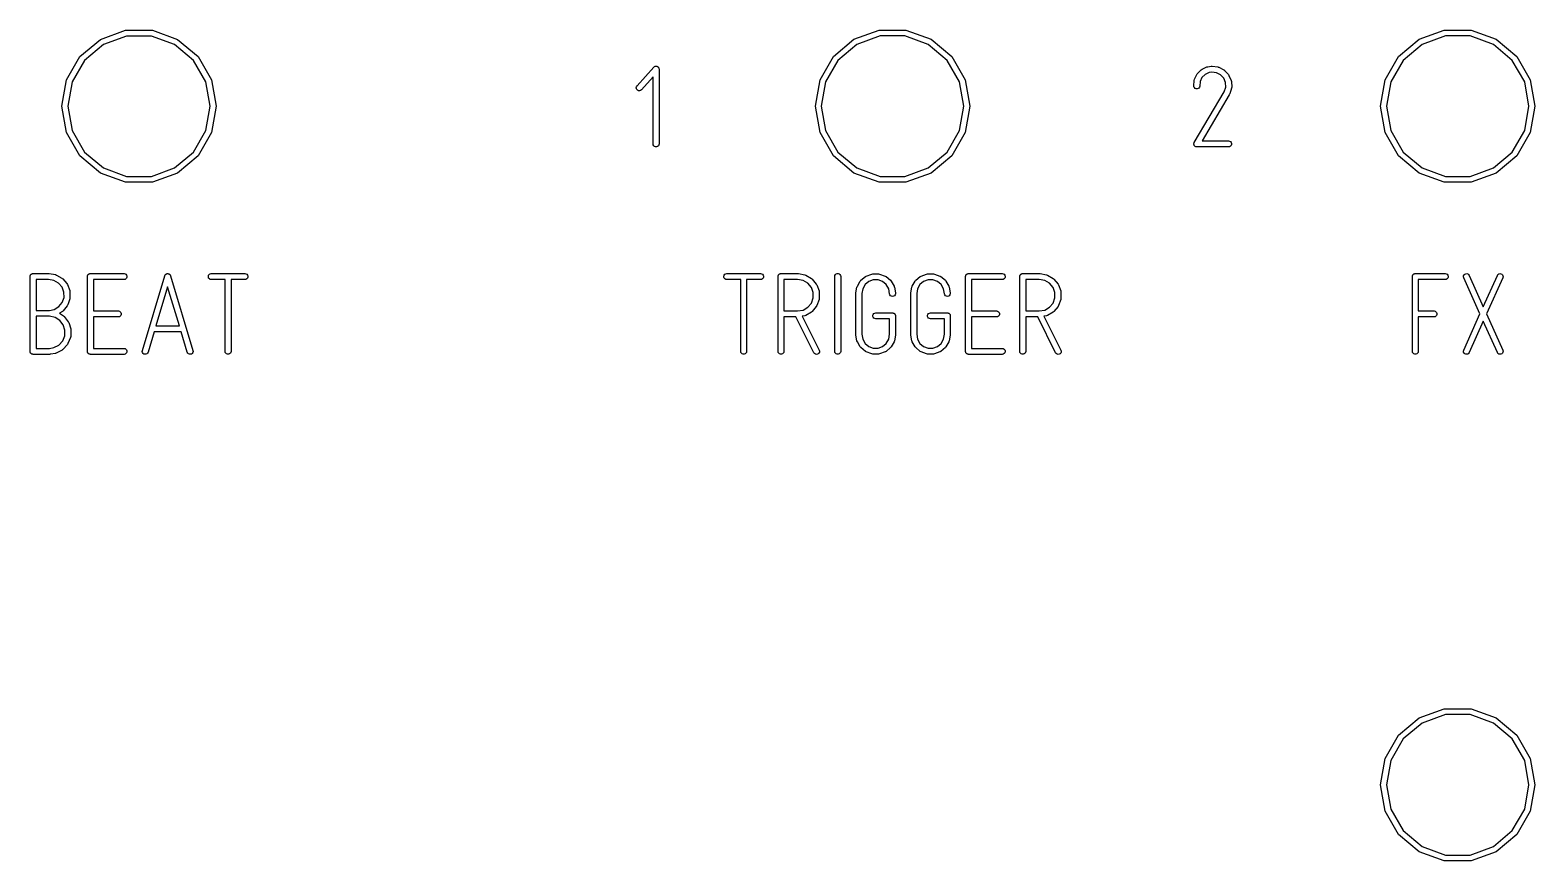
# Model space of a CAD drawing. Extents: x 10 to 493, y -203 to -71.
# Drawn here: x 273.2 to 323.9, y -166.4 to -138.4 of the extents above; entities that cross this region are included whole.
import ezdxf

# ---------------------------------------------------------------- set-up
doc = ezdxf.new("R2010")
doc.units = 0
doc.header["$MEASUREMENT"] = 0
doc.layers.add('BLACK', color=7, linetype='CONTINUOUS')

msp = doc.modelspace()

# ---------------------------------------------------------------- linework, layer by layer
at = {"layer": 'Black'}
for p, q in [((275.56, -138.718), (276.409, -138.409)), ((276.409, -138.409), (277.311, -138.409)), ((277.311, -138.409), (278.16, -138.718)), ((300.959, -138.716), (301.808, -138.407)), ((301.808, -138.407), (302.712, -138.407)), ((302.712, -138.407), (303.561, -138.716)), ((320.009, -138.716), (320.858, -138.407)), ((320.858, -138.407), (321.762, -138.407)), ((321.762, -138.407), (322.611, -138.716)), ((274.868, -139.299), (275.56, -138.718)), ((275.66, -138.892), (275.021, -139.427)), ((276.443, -138.606), (275.66, -138.892)), ((277.277, -138.606), (276.443, -138.606)), ((278.06, -138.892), (277.277, -138.606)), ((278.699, -139.427), (278.06, -138.892)), ((278.16, -138.718), (278.852, -139.299)), ((300.266, -139.297), (300.959, -138.716)), ((301.059, -138.889), (300.42, -139.426)), ((301.843, -138.604), (301.059, -138.889)), ((302.677, -138.604), (301.843, -138.604)), ((303.461, -138.889), (302.677, -138.604)), ((304.1, -139.426), (303.461, -138.889)), ((303.561, -138.716), (304.254, -139.297)), ((319.316, -139.297), (320.009, -138.716)), ((320.109, -138.889), (319.47, -139.426)), ((320.893, -138.604), (320.109, -138.889)), ((321.727, -138.604), (320.893, -138.604)), ((322.511, -138.889), (321.727, -138.604)), ((323.15, -139.426), (322.511, -138.889)), ((322.611, -138.716), (323.304, -139.297)), ((274.417, -140.081), (274.868, -139.299)), ((275.021, -139.427), (274.605, -140.149)), ((279.115, -140.149), (278.699, -139.427)), ((278.852, -139.299), (279.303, -140.081)), ((299.815, -140.08), (300.266, -139.297)), ((300.42, -139.426), (300.002, -140.148)), ((304.518, -140.148), (304.1, -139.426)), ((304.254, -139.297), (304.705, -140.08)), ((318.865, -140.08), (319.316, -139.297)), ((319.47, -139.426), (319.052, -140.148)), ((323.568, -140.148), (323.15, -139.426)), ((323.304, -139.297), (323.755, -140.08)), ((293.648, -140.283), (294.215, -139.653)), ((294.189, -139.981), (293.796, -140.417)), ((294.189, -142.24), (294.189, -139.981)), ((294.215, -139.653), (294.227, -139.643)), ((294.227, -139.643), (294.239, -139.633)), ((294.239, -139.633), (294.241, -139.633)), ((294.241, -139.633), (294.242, -139.632)), ((294.242, -139.632), (294.257, -139.627)), ((294.257, -139.627), (294.272, -139.622)), ((294.272, -139.622), (294.273, -139.622)), ((294.273, -139.622), (294.275, -139.621)), ((294.275, -139.621), (294.291, -139.622)), ((294.291, -139.622), (294.306, -139.622)), ((294.306, -139.622), (294.308, -139.622)), ((294.308, -139.622), (294.31, -139.622)), ((294.31, -139.622), (294.324, -139.628)), ((294.324, -139.628), (294.339, -139.633)), ((294.339, -139.633), (294.34, -139.635)), ((294.34, -139.635), (294.342, -139.635)), ((294.342, -139.635), (294.354, -139.646)), ((294.354, -139.646), (294.366, -139.656)), ((294.366, -139.656), (294.366, -139.657)), ((294.366, -139.657), (294.368, -139.658)), ((294.368, -139.658), (294.375, -139.672)), ((294.375, -139.672), (294.383, -139.686)), ((294.383, -139.686), (294.383, -139.688)), ((294.383, -139.688), (294.384, -139.689)), ((294.384, -139.689), (294.386, -139.705)), ((294.386, -139.705), (294.389, -139.72)), ((294.389, -139.72), (294.389, -142.24)), ((312.44, -140.065), (312.516, -139.901)), ((312.516, -139.901), (312.527, -139.885)), ((312.527, -139.885), (312.536, -139.873)), ((312.536, -139.873), (312.663, -139.744)), ((312.663, -139.744), (312.691, -139.724)), ((312.793, -139.898), (312.69, -140.001)), ((312.691, -139.724), (312.855, -139.648)), ((312.927, -139.835), (312.793, -139.898)), ((312.855, -139.648), (312.869, -139.644)), ((312.869, -139.644), (312.883, -139.639)), ((312.883, -139.639), (313.005, -139.621)), ((313.021, -139.821), (312.927, -139.835)), ((313.005, -139.621), (313.019, -139.621)), ((313.019, -139.621), (313.033, -139.621)), ((313.179, -139.841), (313.021, -139.821)), ((313.033, -139.621), (313.222, -139.645)), ((313.317, -139.912), (313.179, -139.841)), ((313.222, -139.645), (313.238, -139.65)), ((313.238, -139.65), (313.255, -139.655)), ((313.255, -139.655), (313.424, -139.742)), ((313.423, -140.026), (313.317, -139.912)), ((313.424, -139.742), (313.449, -139.761)), ((313.449, -139.761), (313.452, -139.763)), ((313.452, -139.763), (313.582, -139.903)), ((313.582, -139.903), (313.6, -139.933)), ((313.6, -139.933), (313.674, -140.109)), ((274.26, -140.97), (274.417, -140.081)), ((274.605, -140.149), (274.46, -140.97)), ((279.26, -140.97), (279.115, -140.149)), ((279.303, -140.081), (279.46, -140.97)), ((293.622, -140.347), (293.629, -140.313)), ((293.627, -140.381), (293.622, -140.347)), ((293.643, -140.412), (293.627, -140.381)), ((293.629, -140.313), (293.648, -140.283)), ((293.669, -140.435), (293.643, -140.412)), ((293.701, -140.448), (293.669, -140.435)), ((293.736, -140.449), (293.701, -140.448)), ((293.769, -140.438), (293.736, -140.449)), ((293.796, -140.417), (293.769, -140.438)), ((299.658, -140.97), (299.815, -140.08)), ((300.002, -140.148), (299.858, -140.97)), ((304.662, -140.97), (304.518, -140.148)), ((304.705, -140.08), (304.862, -140.97)), ((312.416, -140.279), (312.431, -140.099)), ((312.419, -140.313), (312.416, -140.279)), ((312.434, -140.345), (312.419, -140.313)), ((312.43, -142.189), (313.437, -140.49)), ((312.431, -140.099), (312.44, -140.065)), ((312.459, -140.369), (312.434, -140.345)), ((312.49, -140.384), (312.459, -140.369)), ((312.525, -140.387), (312.49, -140.384)), ((312.559, -140.377), (312.525, -140.387)), ((312.587, -140.357), (312.559, -140.377)), ((312.607, -140.329), (312.587, -140.357)), ((312.616, -140.295), (312.607, -140.329)), ((312.629, -140.133), (312.616, -140.295)), ((312.69, -140.001), (312.629, -140.133)), ((313.483, -140.17), (313.423, -140.026)), ((313.437, -140.49), (313.442, -140.481)), ((313.442, -140.481), (313.49, -140.325)), ((313.49, -140.325), (313.483, -140.17)), ((313.686, -140.367), (313.63, -140.549)), ((313.674, -140.109), (313.682, -140.142)), ((313.682, -140.142), (313.691, -140.333)), ((313.691, -140.333), (313.686, -140.367)), ((318.708, -140.97), (318.865, -140.08)), ((319.052, -140.148), (318.908, -140.97)), ((323.712, -140.97), (323.568, -140.148)), ((323.755, -140.08), (323.912, -140.97)), ((274.417, -141.859), (274.26, -140.97)), ((274.46, -140.97), (274.605, -141.791)), ((279.115, -141.791), (279.26, -140.97)), ((279.46, -140.97), (279.303, -141.859)), ((299.815, -141.86), (299.658, -140.97)), ((299.858, -140.97), (300.002, -141.792)), ((304.518, -141.792), (304.662, -140.97)), ((304.862, -140.97), (304.705, -141.86)), ((313.61, -140.59), (312.691, -142.14)), ((313.611, -140.588), (313.61, -140.59)), ((313.612, -140.587), (313.611, -140.588)), ((313.622, -140.567), (313.612, -140.587)), ((313.625, -140.558), (313.622, -140.567)), ((313.63, -140.549), (313.625, -140.558)), ((318.865, -141.86), (318.708, -140.97)), ((318.908, -140.97), (319.052, -141.792)), ((323.568, -141.792), (323.712, -140.97)), ((323.912, -140.97), (323.755, -141.86)), ((274.868, -142.641), (274.417, -141.859)), ((274.605, -141.791), (275.021, -142.513)), ((278.699, -142.513), (279.115, -141.791)), ((279.303, -141.859), (278.852, -142.641)), ((300.266, -142.643), (299.815, -141.86)), ((300.002, -141.792), (300.42, -142.514)), ((304.1, -142.514), (304.518, -141.792)), ((304.705, -141.86), (304.254, -142.643)), ((319.316, -142.643), (318.865, -141.86)), ((319.052, -141.792), (319.47, -142.514)), ((323.15, -142.514), (323.568, -141.792)), ((323.755, -141.86), (323.304, -142.643)), ((275.021, -142.513), (275.66, -143.048)), ((278.06, -143.048), (278.699, -142.513)), ((294.195, -142.274), (294.189, -142.24)), ((294.212, -142.304), (294.195, -142.274)), ((294.239, -142.327), (294.212, -142.304)), ((294.272, -142.338), (294.239, -142.327)), ((294.306, -142.338), (294.272, -142.338)), ((294.339, -142.327), (294.306, -142.338)), ((294.366, -142.304), (294.339, -142.327)), ((294.383, -142.274), (294.366, -142.304)), ((294.389, -142.24), (294.383, -142.274)), ((300.42, -142.514), (301.059, -143.051)), ((303.461, -143.051), (304.1, -142.514)), ((312.417, -142.256), (312.418, -142.239)), ((312.418, -142.257), (312.417, -142.256)), ((312.418, -142.222), (312.424, -142.206)), ((312.418, -142.223), (312.418, -142.222)), ((312.418, -142.222), (312.418, -142.222)), ((312.418, -142.239), (312.418, -142.223)), ((312.423, -142.273), (312.418, -142.257)), ((312.418, -142.257), (312.418, -142.257)), ((312.429, -142.289), (312.423, -142.273)), ((312.424, -142.206), (312.429, -142.19)), ((312.429, -142.19), (312.43, -142.19)), ((312.429, -142.29), (312.429, -142.289)), ((312.429, -142.289), (312.429, -142.289)), ((312.44, -142.303), (312.429, -142.29)), ((312.43, -142.19), (312.43, -142.189)), ((312.451, -142.316), (312.44, -142.303)), ((312.452, -142.317), (312.451, -142.316)), ((312.451, -142.316), (312.451, -142.316)), ((312.466, -142.325), (312.452, -142.317)), ((312.481, -142.334), (312.466, -142.325)), ((312.482, -142.334), (312.481, -142.334)), ((312.481, -142.334), (312.481, -142.334)), ((312.498, -142.337), (312.482, -142.334)), ((312.515, -142.34), (312.498, -142.337)), ((312.516, -142.34), (312.515, -142.34)), ((312.515, -142.34), (312.515, -142.34)), ((313.587, -142.34), (312.516, -142.34)), ((312.691, -142.14), (313.587, -142.14)), ((313.587, -142.14), (313.621, -142.146)), ((313.621, -142.334), (313.587, -142.34)), ((313.621, -142.146), (313.651, -142.163)), ((313.651, -142.317), (313.621, -142.334)), ((313.651, -142.163), (313.674, -142.19)), ((313.674, -142.29), (313.651, -142.317)), ((313.674, -142.19), (313.685, -142.223)), ((313.685, -142.257), (313.674, -142.29)), ((313.685, -142.223), (313.685, -142.257)), ((319.47, -142.514), (320.109, -143.051)), ((322.511, -143.051), (323.15, -142.514)), ((275.56, -143.222), (274.868, -142.641)), ((278.852, -142.641), (278.16, -143.222)), ((300.959, -143.224), (300.266, -142.643)), ((304.254, -142.643), (303.561, -143.224)), ((320.009, -143.224), (319.316, -142.643)), ((323.304, -142.643), (322.611, -143.224)), ((276.409, -143.53), (275.56, -143.222)), ((275.66, -143.048), (276.443, -143.334)), ((277.311, -143.53), (276.409, -143.53)), ((276.443, -143.334), (277.277, -143.334)), ((277.277, -143.334), (278.06, -143.048)), ((278.16, -143.222), (277.311, -143.53)), ((301.808, -143.533), (300.959, -143.224)), ((301.059, -143.051), (301.843, -143.336)), ((302.712, -143.533), (301.808, -143.533)), ((301.843, -143.336), (302.677, -143.336)), ((302.677, -143.336), (303.461, -143.051)), ((303.561, -143.224), (302.712, -143.533)), ((320.858, -143.533), (320.009, -143.224)), ((320.109, -143.051), (320.893, -143.336)), ((321.762, -143.533), (320.858, -143.533)), ((320.893, -143.336), (321.727, -143.336)), ((321.727, -143.336), (322.511, -143.051)), ((322.611, -143.224), (321.762, -143.533)), ((273.19, -146.709), (273.192, -146.7)), ((273.19, -149.229), (273.19, -146.709)), ((273.192, -146.692), (273.195, -146.683)), ((273.192, -146.7), (273.192, -146.692)), ((273.195, -146.683), (273.196, -146.675)), ((273.196, -146.675), (273.2, -146.667)), ((273.2, -146.667), (273.203, -146.659)), ((273.203, -146.659), (273.209, -146.652)), ((273.209, -146.652), (273.213, -146.645)), ((273.213, -146.645), (273.22, -146.639)), ((273.22, -146.639), (273.226, -146.632)), ((273.226, -146.632), (273.233, -146.628)), ((273.233, -146.628), (273.24, -146.622)), ((273.24, -146.622), (273.248, -146.619)), ((273.248, -146.619), (273.256, -146.615)), ((273.256, -146.615), (273.264, -146.614)), ((273.264, -146.614), (273.273, -146.611)), ((273.273, -146.611), (273.281, -146.611)), ((273.281, -146.611), (273.29, -146.609)), ((273.29, -146.609), (273.815, -146.609)), ((273.39, -146.809), (273.39, -147.848)), ((273.807, -146.809), (273.39, -146.809)), ((273.994, -146.84), (273.807, -146.809)), ((273.815, -146.609), (273.823, -146.61)), ((273.823, -146.61), (273.831, -146.61)), ((273.831, -146.61), (274.044, -146.645)), ((274.151, -146.928), (273.994, -146.84)), ((274.044, -146.645), (274.076, -146.657)), ((274.076, -146.657), (274.264, -146.762)), ((274.268, -147.064), (274.151, -146.928)), ((274.264, -146.762), (274.274, -146.77)), ((274.332, -147.233), (274.268, -147.064)), ((274.274, -146.77), (274.291, -146.784)), ((274.291, -146.784), (274.432, -146.947)), ((274.432, -146.947), (274.432, -146.947)), ((274.432, -146.947), (274.449, -146.977)), ((274.449, -146.977), (274.525, -147.178)), ((275.122, -146.709), (275.124, -146.7)), ((275.122, -149.229), (275.122, -146.709)), ((275.124, -146.692), (275.127, -146.683)), ((275.124, -146.7), (275.124, -146.692)), ((275.127, -146.683), (275.128, -146.675)), ((275.128, -146.675), (275.132, -146.667)), ((275.132, -146.667), (275.135, -146.659)), ((275.135, -146.659), (275.141, -146.652)), ((275.141, -146.652), (275.145, -146.645)), ((275.145, -146.645), (275.152, -146.639)), ((275.152, -146.639), (275.158, -146.632)), ((275.158, -146.632), (275.165, -146.628)), ((275.165, -146.628), (275.172, -146.622)), ((275.172, -146.622), (275.18, -146.619)), ((275.18, -146.619), (275.188, -146.615)), ((275.188, -146.615), (275.196, -146.614)), ((275.196, -146.614), (275.205, -146.611)), ((275.205, -146.611), (275.213, -146.611)), ((275.213, -146.611), (275.222, -146.609)), ((275.222, -146.609), (276.356, -146.609)), ((276.356, -146.809), (275.322, -146.809)), ((275.322, -146.809), (275.322, -147.869)), ((276.356, -146.609), (276.39, -146.615)), ((276.39, -146.803), (276.356, -146.809)), ((276.39, -146.615), (276.42, -146.632)), ((276.42, -146.786), (276.39, -146.803)), ((276.42, -146.632), (276.443, -146.659)), ((276.443, -146.759), (276.42, -146.786)), ((276.443, -146.659), (276.454, -146.692)), ((276.454, -146.726), (276.443, -146.759)), ((276.454, -146.692), (276.454, -146.726)), ((276.974, -149.2), (277.73, -146.68)), ((277.826, -147.057), (277.431, -148.373)), ((277.73, -146.68), (277.733, -146.675)), ((277.733, -146.675), (277.734, -146.669)), ((277.734, -146.669), (277.741, -146.66)), ((277.741, -146.66), (277.746, -146.649)), ((277.746, -146.649), (277.75, -146.645)), ((277.75, -146.645), (277.753, -146.64)), ((277.753, -146.64), (277.763, -146.633)), ((277.763, -146.633), (277.771, -146.625)), ((277.771, -146.625), (277.776, -146.623)), ((277.776, -146.623), (277.781, -146.62)), ((277.781, -146.62), (277.792, -146.616)), ((277.792, -146.616), (277.803, -146.612)), ((277.803, -146.612), (277.809, -146.611)), ((277.809, -146.611), (277.814, -146.61)), ((277.814, -146.61), (277.826, -146.61)), ((277.826, -146.61), (277.838, -146.61)), ((278.221, -148.373), (277.826, -147.057)), ((277.838, -146.61), (277.843, -146.611)), ((277.843, -146.611), (277.849, -146.612)), ((277.849, -146.612), (277.86, -146.616)), ((277.86, -146.616), (277.871, -146.62)), ((277.871, -146.62), (277.876, -146.623)), ((277.876, -146.623), (277.881, -146.625)), ((277.881, -146.625), (277.889, -146.633)), ((277.889, -146.633), (277.899, -146.64)), ((277.899, -146.64), (277.902, -146.645)), ((277.902, -146.645), (277.906, -146.649)), ((277.906, -146.649), (277.911, -146.66)), ((277.911, -146.66), (277.918, -146.669)), ((277.918, -146.669), (277.919, -146.675)), ((277.919, -146.675), (277.922, -146.68)), ((277.922, -146.68), (278.678, -149.2)), ((279.198, -146.692), (279.209, -146.659)), ((279.198, -146.726), (279.198, -146.692)), ((279.209, -146.759), (279.198, -146.726)), ((279.209, -146.659), (279.232, -146.632)), ((279.232, -146.786), (279.209, -146.759)), ((279.232, -146.632), (279.262, -146.615)), ((279.262, -146.803), (279.232, -146.786)), ((279.262, -146.615), (279.296, -146.609)), ((279.296, -146.809), (279.262, -146.803)), ((279.296, -146.609), (280.43, -146.609)), ((279.763, -146.809), (279.296, -146.809)), ((279.763, -149.229), (279.763, -146.809)), ((280.43, -146.809), (279.963, -146.809)), ((279.963, -146.809), (279.963, -149.229)), ((280.43, -146.609), (280.464, -146.615)), ((280.464, -146.803), (280.43, -146.809)), ((280.464, -146.615), (280.494, -146.632)), ((280.494, -146.786), (280.464, -146.803)), ((280.494, -146.632), (280.517, -146.659)), ((280.517, -146.759), (280.494, -146.786)), ((280.517, -146.659), (280.528, -146.692)), ((280.528, -146.726), (280.517, -146.759)), ((280.528, -146.692), (280.528, -146.726)), ((296.576, -146.692), (296.587, -146.659)), ((296.576, -146.726), (296.576, -146.692)), ((296.587, -146.759), (296.576, -146.726)), ((296.587, -146.659), (296.61, -146.632)), ((296.61, -146.786), (296.587, -146.759)), ((296.61, -146.632), (296.64, -146.615)), ((296.64, -146.803), (296.61, -146.786)), ((296.64, -146.615), (296.674, -146.609)), ((296.674, -146.809), (296.64, -146.803)), ((296.674, -146.609), (297.808, -146.609)), ((297.141, -146.809), (296.674, -146.809)), ((297.141, -149.229), (297.141, -146.809)), ((297.808, -146.809), (297.341, -146.809)), ((297.341, -146.809), (297.341, -149.229)), ((297.808, -146.609), (297.842, -146.615)), ((297.842, -146.803), (297.808, -146.809)), ((297.842, -146.615), (297.872, -146.632)), ((297.872, -146.786), (297.842, -146.803)), ((297.872, -146.632), (297.895, -146.659)), ((297.895, -146.759), (297.872, -146.786)), ((297.895, -146.659), (297.906, -146.692)), ((297.906, -146.726), (297.895, -146.759)), ((297.906, -146.692), (297.906, -146.726)), ((298.401, -146.709), (298.403, -146.7)), ((298.401, -149.229), (298.401, -146.709)), ((298.403, -146.692), (298.406, -146.683)), ((298.403, -146.7), (298.403, -146.692)), ((298.406, -146.683), (298.407, -146.675)), ((298.407, -146.675), (298.411, -146.667)), ((298.411, -146.667), (298.414, -146.659)), ((298.414, -146.659), (298.42, -146.652)), ((298.42, -146.652), (298.424, -146.645)), ((298.424, -146.645), (298.431, -146.639)), ((298.431, -146.639), (298.437, -146.632)), ((298.437, -146.632), (298.444, -146.628)), ((298.444, -146.628), (298.451, -146.622)), ((298.451, -146.622), (298.459, -146.619)), ((298.459, -146.619), (298.467, -146.615)), ((298.467, -146.615), (298.475, -146.614)), ((298.475, -146.614), (298.484, -146.611)), ((298.484, -146.611), (298.492, -146.611)), ((298.492, -146.611), (298.501, -146.609)), ((298.501, -146.609), (299.068, -146.609)), ((298.601, -146.809), (298.601, -147.869)), ((299.059, -146.809), (298.601, -146.809)), ((299.249, -146.842), (299.059, -146.809)), ((299.068, -146.609), (299.077, -146.611)), ((299.077, -146.611), (299.085, -146.611)), ((299.085, -146.611), (299.301, -146.649)), ((299.408, -146.934), (299.249, -146.842)), ((299.301, -146.649), (299.333, -146.66)), ((299.333, -146.66), (299.523, -146.77)), ((299.526, -147.075), (299.408, -146.934)), ((299.523, -146.77), (299.55, -146.792)), ((299.588, -147.247), (299.526, -147.075)), ((299.55, -146.792), (299.69, -146.96)), ((299.69, -146.96), (299.707, -146.988)), ((299.707, -146.988), (299.708, -146.99)), ((299.708, -146.99), (299.782, -147.195)), ((300.312, -146.709), (300.318, -146.675)), ((300.312, -149.229), (300.312, -146.709)), ((300.318, -146.675), (300.335, -146.645)), ((300.335, -146.645), (300.362, -146.622)), ((300.362, -146.622), (300.395, -146.611)), ((300.395, -146.611), (300.429, -146.611)), ((300.429, -146.611), (300.462, -146.622)), ((300.462, -146.622), (300.489, -146.645)), ((300.489, -146.645), (300.506, -146.675)), ((300.506, -146.675), (300.512, -146.709)), ((300.512, -146.709), (300.512, -149.229)), ((301.028, -147.259), (301.062, -147.065)), ((301.062, -147.065), (301.066, -147.054)), ((301.066, -147.054), (301.074, -147.032)), ((301.074, -147.032), (301.172, -146.862)), ((301.172, -146.862), (301.188, -146.842)), ((301.188, -146.842), (301.194, -146.835)), ((301.194, -146.835), (301.345, -146.708)), ((301.336, -146.977), (301.256, -147.117)), ((301.46, -146.873), (301.336, -146.977)), ((301.345, -146.708), (301.375, -146.691)), ((301.375, -146.691), (301.56, -146.624)), ((301.612, -146.818), (301.46, -146.873)), ((301.56, -146.624), (301.595, -146.618)), ((301.595, -146.618), (301.791, -146.618)), ((301.774, -146.818), (301.612, -146.818)), ((301.926, -146.873), (301.774, -146.818)), ((301.791, -146.618), (301.826, -146.624)), ((301.826, -146.624), (302.011, -146.691)), ((302.05, -146.977), (301.926, -146.873)), ((302.011, -146.691), (302.012, -146.692)), ((302.012, -146.692), (302.041, -146.708)), ((302.041, -146.708), (302.192, -146.835)), ((302.13, -147.117), (302.05, -146.977)), ((302.192, -146.835), (302.192, -146.835)), ((302.192, -146.835), (302.214, -146.862)), ((302.214, -146.862), (302.312, -147.032)), ((302.312, -147.032), (302.32, -147.054)), ((302.32, -147.054), (302.324, -147.065)), ((302.324, -147.065), (302.358, -147.259)), ((302.876, -147.259), (302.91, -147.065)), ((302.91, -147.065), (302.914, -147.054)), ((302.914, -147.054), (302.922, -147.032)), ((302.922, -147.032), (303.02, -146.862)), ((303.02, -146.862), (303.036, -146.842)), ((303.036, -146.842), (303.042, -146.835)), ((303.042, -146.835), (303.193, -146.708)), ((303.184, -146.977), (303.104, -147.117)), ((303.308, -146.873), (303.184, -146.977)), ((303.193, -146.708), (303.223, -146.691)), ((303.223, -146.691), (303.408, -146.624)), ((303.46, -146.818), (303.308, -146.873)), ((303.408, -146.624), (303.443, -146.618)), ((303.443, -146.618), (303.639, -146.618)), ((303.622, -146.818), (303.46, -146.818)), ((303.774, -146.873), (303.622, -146.818)), ((303.639, -146.618), (303.674, -146.624)), ((303.674, -146.624), (303.859, -146.691)), ((303.898, -146.977), (303.774, -146.873)), ((303.859, -146.691), (303.86, -146.692)), ((303.86, -146.692), (303.889, -146.708)), ((303.889, -146.708), (304.04, -146.835)), ((303.978, -147.117), (303.898, -146.977)), ((304.04, -146.835), (304.04, -146.835)), ((304.04, -146.835), (304.062, -146.862)), ((304.062, -146.862), (304.16, -147.032)), ((304.16, -147.032), (304.168, -147.054)), ((304.168, -147.054), (304.172, -147.065)), ((304.172, -147.065), (304.206, -147.259)), ((304.722, -146.709), (304.724, -146.7)), ((304.722, -149.229), (304.722, -146.709)), ((304.724, -146.692), (304.727, -146.683)), ((304.724, -146.7), (304.724, -146.692)), ((304.727, -146.683), (304.728, -146.675)), ((304.728, -146.675), (304.732, -146.667)), ((304.732, -146.667), (304.735, -146.659)), ((304.735, -146.659), (304.741, -146.652)), ((304.741, -146.652), (304.745, -146.645)), ((304.745, -146.645), (304.752, -146.639)), ((304.752, -146.639), (304.758, -146.632)), ((304.758, -146.632), (304.765, -146.628)), ((304.765, -146.628), (304.772, -146.622)), ((304.772, -146.622), (304.78, -146.619)), ((304.78, -146.619), (304.788, -146.615)), ((304.788, -146.615), (304.796, -146.614)), ((304.796, -146.614), (304.805, -146.611)), ((304.805, -146.611), (304.813, -146.611)), ((304.813, -146.611), (304.822, -146.609)), ((304.822, -146.609), (305.956, -146.609)), ((305.956, -146.809), (304.922, -146.809)), ((304.922, -146.809), (304.922, -147.869)), ((305.956, -146.609), (305.99, -146.615)), ((305.99, -146.803), (305.956, -146.809)), ((305.99, -146.615), (306.02, -146.632)), ((306.02, -146.786), (305.99, -146.803)), ((306.02, -146.632), (306.043, -146.659)), ((306.043, -146.759), (306.02, -146.786)), ((306.043, -146.659), (306.054, -146.692)), ((306.054, -146.726), (306.043, -146.759)), ((306.054, -146.692), (306.054, -146.726)), ((306.549, -146.709), (306.551, -146.7)), ((306.549, -149.229), (306.549, -146.709)), ((306.551, -146.692), (306.554, -146.683)), ((306.551, -146.7), (306.551, -146.692)), ((306.554, -146.683), (306.555, -146.675)), ((306.555, -146.675), (306.559, -146.667)), ((306.559, -146.667), (306.562, -146.659)), ((306.562, -146.659), (306.568, -146.652)), ((306.568, -146.652), (306.572, -146.645)), ((306.572, -146.645), (306.579, -146.639)), ((306.579, -146.639), (306.585, -146.632)), ((306.585, -146.632), (306.592, -146.628)), ((306.592, -146.628), (306.599, -146.622)), ((306.599, -146.622), (306.607, -146.619)), ((306.607, -146.619), (306.615, -146.615)), ((306.615, -146.615), (306.623, -146.614)), ((306.623, -146.614), (306.632, -146.611)), ((306.632, -146.611), (306.64, -146.611)), ((306.64, -146.611), (306.649, -146.609)), ((306.649, -146.609), (307.216, -146.609)), ((306.749, -146.809), (306.749, -147.869)), ((307.207, -146.809), (306.749, -146.809)), ((307.397, -146.842), (307.207, -146.809)), ((307.216, -146.609), (307.225, -146.611)), ((307.225, -146.611), (307.233, -146.611)), ((307.233, -146.611), (307.449, -146.649)), ((307.556, -146.934), (307.397, -146.842)), ((307.449, -146.649), (307.481, -146.66)), ((307.481, -146.66), (307.671, -146.77)), ((307.674, -147.075), (307.556, -146.934)), ((307.671, -146.77), (307.698, -146.792)), ((307.736, -147.247), (307.674, -147.075)), ((307.698, -146.792), (307.838, -146.96)), ((307.838, -146.96), (307.855, -146.988)), ((307.855, -146.988), (307.856, -146.99)), ((307.856, -146.99), (307.93, -147.195)), ((319.782, -146.709), (319.784, -146.7)), ((319.782, -149.229), (319.782, -146.709)), ((319.784, -146.692), (319.787, -146.683)), ((319.784, -146.7), (319.784, -146.692)), ((319.787, -146.683), (319.788, -146.675)), ((319.788, -146.675), (319.792, -146.667)), ((319.792, -146.667), (319.795, -146.659)), ((319.795, -146.659), (319.801, -146.652)), ((319.801, -146.652), (319.805, -146.645)), ((319.805, -146.645), (319.812, -146.639)), ((319.812, -146.639), (319.818, -146.632)), ((319.818, -146.632), (319.825, -146.628)), ((319.825, -146.628), (319.832, -146.622)), ((319.832, -146.622), (319.84, -146.619)), ((319.84, -146.619), (319.848, -146.615)), ((319.848, -146.615), (319.856, -146.614)), ((319.856, -146.614), (319.865, -146.611)), ((319.865, -146.611), (319.873, -146.611)), ((319.873, -146.611), (319.882, -146.609)), ((319.882, -146.609), (320.89, -146.609)), ((320.89, -146.809), (319.982, -146.809)), ((319.982, -146.809), (319.982, -147.869)), ((320.89, -146.609), (320.924, -146.615)), ((320.924, -146.803), (320.89, -146.809)), ((320.924, -146.615), (320.954, -146.632)), ((320.954, -146.786), (320.924, -146.803)), ((320.954, -146.632), (320.977, -146.659)), ((320.977, -146.759), (320.954, -146.786)), ((320.977, -146.659), (320.988, -146.692)), ((320.988, -146.726), (320.977, -146.759)), ((320.988, -146.692), (320.988, -146.726)), ((321.504, -146.716), (321.508, -146.682)), ((321.513, -146.75), (321.504, -146.716)), ((321.508, -146.682), (321.523, -146.651)), ((322.061, -147.969), (321.513, -146.75)), ((321.523, -146.651), (321.548, -146.626)), ((321.548, -146.626), (321.579, -146.612)), ((321.579, -146.612), (321.614, -146.61)), ((321.614, -146.61), (321.647, -146.619)), ((321.647, -146.619), (321.676, -146.639)), ((321.676, -146.639), (321.695, -146.668)), ((321.695, -146.668), (322.171, -147.725)), ((322.171, -147.725), (322.647, -146.668)), ((322.829, -146.75), (322.281, -147.969)), ((322.647, -146.668), (322.666, -146.639)), ((322.666, -146.639), (322.695, -146.619)), ((322.695, -146.619), (322.728, -146.61)), ((322.728, -146.61), (322.763, -146.612)), ((322.763, -146.612), (322.794, -146.626)), ((322.794, -146.626), (322.819, -146.651)), ((322.819, -146.651), (322.834, -146.682)), ((322.838, -146.716), (322.829, -146.75)), ((322.834, -146.682), (322.838, -146.716)), ((274.161, -147.722), (274.275, -147.583)), ((274.275, -147.583), (274.334, -147.413)), ((274.334, -147.413), (274.332, -147.233)), ((274.529, -147.462), (274.458, -147.665)), ((274.525, -147.178), (274.529, -147.195)), ((274.529, -147.195), (274.532, -147.213)), ((274.534, -147.428), (274.529, -147.462)), ((274.532, -147.213), (274.534, -147.428)), ((299.526, -147.603), (299.588, -147.431)), ((299.588, -147.431), (299.588, -147.247)), ((299.782, -147.483), (299.708, -147.688)), ((299.782, -147.195), (299.788, -147.23)), ((299.788, -147.448), (299.782, -147.483)), ((299.788, -147.23), (299.788, -147.448)), ((301.026, -147.276), (301.028, -147.267)), ((301.026, -148.662), (301.026, -147.276)), ((301.028, -147.267), (301.028, -147.259)), ((301.256, -147.117), (301.226, -147.285)), ((301.226, -147.285), (301.226, -148.653)), ((302.162, -147.293), (302.13, -147.117)), ((302.173, -147.326), (302.162, -147.293)), ((302.196, -147.353), (302.173, -147.326)), ((302.226, -147.37), (302.196, -147.353)), ((302.26, -147.376), (302.226, -147.37)), ((302.294, -147.37), (302.26, -147.376)), ((302.324, -147.353), (302.294, -147.37)), ((302.347, -147.326), (302.324, -147.353)), ((302.358, -147.293), (302.347, -147.326)), ((302.358, -147.259), (302.358, -147.293)), ((302.874, -147.276), (302.876, -147.267)), ((302.874, -148.662), (302.874, -147.276)), ((302.876, -147.267), (302.876, -147.259)), ((303.104, -147.117), (303.074, -147.285)), ((303.074, -147.285), (303.074, -148.653)), ((304.01, -147.293), (303.978, -147.117)), ((304.021, -147.326), (304.01, -147.293)), ((304.044, -147.353), (304.021, -147.326)), ((304.074, -147.37), (304.044, -147.353)), ((304.108, -147.376), (304.074, -147.37)), ((304.142, -147.37), (304.108, -147.376)), ((304.172, -147.353), (304.142, -147.37)), ((304.195, -147.326), (304.172, -147.353)), ((304.206, -147.293), (304.195, -147.326)), ((304.206, -147.259), (304.206, -147.293)), ((307.674, -147.603), (307.736, -147.431)), ((307.736, -147.431), (307.736, -147.247)), ((307.93, -147.483), (307.856, -147.688)), ((307.93, -147.195), (307.936, -147.23)), ((307.936, -147.448), (307.93, -147.483)), ((307.936, -147.23), (307.936, -147.448)), ((273.39, -147.848), (273.847, -147.848)), ((273.39, -148.048), (273.39, -149.129)), ((273.846, -148.048), (273.39, -148.048)), ((274.036, -148.089), (273.846, -148.048)), ((273.847, -147.848), (274.005, -147.814)), ((274.005, -147.814), (274.161, -147.722)), ((274.194, -148.189), (274.036, -148.089)), ((274.278, -147.885), (274.18, -147.943)), ((274.18, -147.943), (274.316, -148.03)), ((274.304, -147.862), (274.278, -147.885)), ((274.441, -147.696), (274.304, -147.862)), ((274.316, -148.03), (274.342, -148.053)), ((274.342, -148.053), (274.478, -148.229)), ((274.456, -147.668), (274.441, -147.696)), ((274.458, -147.665), (274.456, -147.668)), ((275.322, -147.869), (276.167, -147.869)), ((276.167, -148.069), (275.322, -148.069)), ((275.322, -148.069), (275.322, -149.129)), ((276.167, -147.869), (276.201, -147.875)), ((276.201, -148.063), (276.167, -148.069)), ((276.201, -147.875), (276.231, -147.892)), ((276.231, -148.046), (276.201, -148.063)), ((276.231, -147.892), (276.254, -147.919)), ((276.254, -148.019), (276.231, -148.046)), ((276.254, -147.919), (276.265, -147.952)), ((276.265, -147.986), (276.254, -148.019)), ((276.265, -147.952), (276.265, -147.986)), ((298.601, -147.869), (299.059, -147.869)), ((299.006, -148.069), (298.601, -148.069)), ((298.601, -148.069), (298.601, -149.229)), ((299.609, -149.274), (299.006, -148.069)), ((299.059, -147.869), (299.249, -147.836)), ((299.301, -148.029), (299.217, -148.044)), ((299.217, -148.044), (299.787, -149.184)), ((299.249, -147.836), (299.408, -147.744)), ((299.333, -148.018), (299.301, -148.029)), ((299.523, -147.908), (299.333, -148.018)), ((299.408, -147.744), (299.526, -147.603)), ((299.55, -147.886), (299.523, -147.908)), ((299.69, -147.718), (299.55, -147.886)), ((299.708, -147.688), (299.69, -147.718)), ((301.595, -148.015), (301.606, -147.982)), ((301.595, -148.049), (301.595, -148.015)), ((301.606, -148.082), (301.595, -148.049)), ((301.606, -147.982), (301.629, -147.955)), ((301.629, -148.109), (301.606, -148.082)), ((301.629, -147.955), (301.659, -147.938)), ((301.659, -147.938), (301.693, -147.932)), ((301.693, -147.932), (302.26, -147.932)), ((302.26, -147.932), (302.269, -147.934)), ((302.269, -147.934), (302.277, -147.934)), ((302.277, -147.934), (302.286, -147.937)), ((302.286, -147.937), (302.294, -147.938)), ((302.294, -147.938), (302.302, -147.942)), ((302.302, -147.942), (302.31, -147.945)), ((302.31, -147.945), (302.317, -147.951)), ((302.317, -147.951), (302.324, -147.955)), ((302.324, -147.955), (302.33, -147.962)), ((302.33, -147.962), (302.337, -147.968)), ((302.337, -147.968), (302.341, -147.975)), ((302.341, -147.975), (302.347, -147.982)), ((302.347, -147.982), (302.35, -147.99)), ((302.35, -147.99), (302.354, -147.998)), ((302.354, -147.998), (302.355, -148.006)), ((302.355, -148.006), (302.358, -148.015)), ((302.358, -148.015), (302.358, -148.023)), ((302.358, -148.023), (302.36, -148.032)), ((302.36, -148.032), (302.36, -148.662)), ((303.443, -148.015), (303.454, -147.982)), ((303.443, -148.049), (303.443, -148.015)), ((303.454, -148.082), (303.443, -148.049)), ((303.454, -147.982), (303.477, -147.955)), ((303.477, -148.109), (303.454, -148.082)), ((303.477, -147.955), (303.507, -147.938)), ((303.507, -147.938), (303.541, -147.932)), ((303.541, -147.932), (304.108, -147.932)), ((304.108, -147.932), (304.117, -147.934)), ((304.117, -147.934), (304.125, -147.934)), ((304.125, -147.934), (304.134, -147.937)), ((304.134, -147.937), (304.142, -147.938)), ((304.142, -147.938), (304.15, -147.942)), ((304.15, -147.942), (304.158, -147.945)), ((304.158, -147.945), (304.165, -147.951)), ((304.165, -147.951), (304.172, -147.955)), ((304.172, -147.955), (304.178, -147.962)), ((304.178, -147.962), (304.185, -147.968)), ((304.185, -147.968), (304.189, -147.975)), ((304.189, -147.975), (304.195, -147.982)), ((304.195, -147.982), (304.198, -147.99)), ((304.198, -147.99), (304.202, -147.998)), ((304.202, -147.998), (304.203, -148.006)), ((304.203, -148.006), (304.206, -148.015)), ((304.206, -148.015), (304.206, -148.023)), ((304.206, -148.023), (304.208, -148.032)), ((304.208, -148.032), (304.208, -148.662)), ((304.922, -147.869), (305.767, -147.869)), ((305.767, -148.069), (304.922, -148.069)), ((304.922, -148.069), (304.922, -149.129)), ((305.767, -147.869), (305.801, -147.875)), ((305.801, -148.063), (305.767, -148.069)), ((305.801, -147.875), (305.831, -147.892)), ((305.831, -148.046), (305.801, -148.063)), ((305.831, -147.892), (305.854, -147.919)), ((305.854, -148.019), (305.831, -148.046)), ((305.854, -147.919), (305.865, -147.952)), ((305.865, -147.986), (305.854, -148.019)), ((305.865, -147.952), (305.865, -147.986)), ((306.749, -147.869), (307.207, -147.869)), ((307.154, -148.069), (306.749, -148.069)), ((306.749, -148.069), (306.749, -149.229)), ((307.757, -149.274), (307.154, -148.069)), ((307.207, -147.869), (307.397, -147.836)), ((307.449, -148.029), (307.365, -148.044)), ((307.365, -148.044), (307.935, -149.184)), ((307.397, -147.836), (307.556, -147.744)), ((307.481, -148.018), (307.449, -148.029)), ((307.671, -147.908), (307.481, -148.018)), ((307.556, -147.744), (307.674, -147.603)), ((307.698, -147.886), (307.671, -147.908)), ((307.838, -147.718), (307.698, -147.886)), ((307.856, -147.688), (307.838, -147.718)), ((319.982, -147.869), (320.512, -147.869)), ((320.512, -148.069), (319.982, -148.069)), ((319.982, -148.069), (319.982, -149.229)), ((320.512, -147.869), (320.546, -147.875)), ((320.546, -148.063), (320.512, -148.069)), ((320.546, -147.875), (320.576, -147.892)), ((320.576, -148.046), (320.546, -148.063)), ((320.576, -147.892), (320.599, -147.919)), ((320.599, -148.019), (320.576, -148.046)), ((320.599, -147.919), (320.61, -147.952)), ((320.61, -147.986), (320.599, -148.019)), ((320.61, -147.952), (320.61, -147.986)), ((321.513, -149.188), (322.061, -147.969)), ((322.281, -147.969), (322.829, -149.188)), ((274.309, -148.337), (274.194, -148.189)), ((274.366, -148.516), (274.309, -148.337)), ((274.359, -148.703), (274.366, -148.516)), ((274.478, -148.229), (274.494, -148.26)), ((274.494, -148.26), (274.562, -148.472)), ((274.567, -148.506), (274.558, -148.729)), ((274.562, -148.472), (274.566, -148.498)), ((274.566, -148.498), (274.567, -148.506)), ((277.371, -148.573), (277.166, -149.258)), ((278.281, -148.573), (277.371, -148.573)), ((277.431, -148.373), (278.221, -148.373)), ((278.486, -149.258), (278.281, -148.573)), ((301.659, -148.126), (301.629, -148.109)), ((301.693, -148.132), (301.659, -148.126)), ((302.16, -148.132), (301.693, -148.132)), ((302.16, -148.653), (302.16, -148.132)), ((303.507, -148.126), (303.477, -148.109)), ((303.541, -148.132), (303.507, -148.126)), ((304.008, -148.132), (303.541, -148.132)), ((304.008, -148.653), (304.008, -148.132)), ((322.171, -148.213), (321.695, -149.27)), ((322.647, -149.27), (322.171, -148.213)), ((273.848, -149.129), (273.994, -149.103)), ((273.994, -149.103), (274.162, -149.015)), ((274.162, -149.015), (274.288, -148.876)), ((274.288, -148.876), (274.359, -148.703)), ((274.448, -148.998), (274.298, -149.163)), ((274.466, -148.969), (274.448, -148.998)), ((274.551, -148.763), (274.466, -148.969)), ((274.558, -148.729), (274.551, -148.763)), ((301.028, -148.671), (301.026, -148.662)), ((301.028, -148.679), (301.028, -148.671)), ((301.062, -148.873), (301.028, -148.679)), ((301.074, -148.906), (301.062, -148.873)), ((301.172, -149.076), (301.074, -148.906)), ((301.184, -149.091), (301.172, -149.076)), ((301.194, -149.103), (301.184, -149.091)), ((301.345, -149.23), (301.194, -149.103)), ((301.226, -148.653), (301.256, -148.821)), ((301.256, -148.821), (301.336, -148.961)), ((301.336, -148.961), (301.46, -149.065)), ((301.46, -149.065), (301.612, -149.12)), ((301.612, -149.12), (301.774, -149.12)), ((301.774, -149.12), (301.926, -149.065)), ((301.926, -149.065), (302.05, -148.961)), ((302.192, -149.103), (302.041, -149.23)), ((302.05, -148.961), (302.13, -148.821)), ((302.13, -148.821), (302.16, -148.653)), ((302.194, -149.101), (302.192, -149.103)), ((302.214, -149.076), (302.194, -149.101)), ((302.312, -148.906), (302.214, -149.076)), ((302.324, -148.873), (302.312, -148.906)), ((302.358, -148.679), (302.324, -148.873)), ((302.36, -148.662), (302.358, -148.671)), ((302.358, -148.671), (302.358, -148.679)), ((302.876, -148.671), (302.874, -148.662)), ((302.876, -148.679), (302.876, -148.671)), ((302.91, -148.873), (302.876, -148.679)), ((302.922, -148.906), (302.91, -148.873)), ((303.02, -149.076), (302.922, -148.906)), ((303.032, -149.091), (303.02, -149.076)), ((303.042, -149.103), (303.032, -149.091)), ((303.193, -149.23), (303.042, -149.103)), ((303.074, -148.653), (303.104, -148.821)), ((303.104, -148.821), (303.184, -148.961)), ((303.184, -148.961), (303.308, -149.065)), ((303.308, -149.065), (303.46, -149.12)), ((303.46, -149.12), (303.622, -149.12)), ((303.622, -149.12), (303.774, -149.065)), ((303.774, -149.065), (303.898, -148.961)), ((304.04, -149.103), (303.889, -149.23)), ((303.898, -148.961), (303.978, -148.821)), ((303.978, -148.821), (304.008, -148.653)), ((304.042, -149.101), (304.04, -149.103)), ((304.062, -149.076), (304.042, -149.101)), ((304.16, -148.906), (304.062, -149.076)), ((304.172, -148.873), (304.16, -148.906)), ((304.206, -148.679), (304.172, -148.873)), ((304.208, -148.662), (304.206, -148.671)), ((304.206, -148.671), (304.206, -148.679)), ((273.192, -149.238), (273.19, -149.229)), ((273.192, -149.246), (273.192, -149.238)), ((273.195, -149.255), (273.192, -149.246)), ((273.196, -149.263), (273.195, -149.255)), ((273.2, -149.271), (273.196, -149.263)), ((273.203, -149.279), (273.2, -149.271)), ((273.209, -149.286), (273.203, -149.279)), ((273.213, -149.293), (273.209, -149.286)), ((273.22, -149.299), (273.213, -149.293)), ((273.226, -149.306), (273.22, -149.299)), ((273.233, -149.31), (273.226, -149.306)), ((273.24, -149.316), (273.233, -149.31)), ((273.248, -149.319), (273.24, -149.316)), ((273.256, -149.323), (273.248, -149.319)), ((273.264, -149.324), (273.256, -149.323)), ((273.273, -149.327), (273.264, -149.324)), ((273.281, -149.327), (273.273, -149.327)), ((273.29, -149.329), (273.281, -149.327)), ((273.857, -149.329), (273.29, -149.329)), ((273.39, -149.129), (273.848, -149.129)), ((273.866, -149.327), (273.857, -149.329)), ((273.874, -149.327), (273.866, -149.327)), ((274.044, -149.298), (273.874, -149.327)), ((274.059, -149.292), (274.044, -149.298)), ((274.074, -149.288), (274.059, -149.292)), ((274.271, -149.184), (274.074, -149.288)), ((274.276, -149.18), (274.271, -149.184)), ((274.298, -149.163), (274.276, -149.18)), ((275.124, -149.238), (275.122, -149.229)), ((275.124, -149.246), (275.124, -149.238)), ((275.127, -149.255), (275.124, -149.246)), ((275.128, -149.263), (275.127, -149.255)), ((275.132, -149.271), (275.128, -149.263)), ((275.135, -149.279), (275.132, -149.271)), ((275.141, -149.286), (275.135, -149.279)), ((275.145, -149.293), (275.141, -149.286)), ((275.152, -149.299), (275.145, -149.293)), ((275.158, -149.306), (275.152, -149.299)), ((275.165, -149.31), (275.158, -149.306)), ((275.172, -149.316), (275.165, -149.31)), ((275.18, -149.319), (275.172, -149.316)), ((275.188, -149.323), (275.18, -149.319)), ((275.196, -149.324), (275.188, -149.323)), ((275.205, -149.327), (275.196, -149.324)), ((275.213, -149.327), (275.205, -149.327)), ((275.222, -149.329), (275.213, -149.327)), ((276.356, -149.329), (275.222, -149.329)), ((275.322, -149.129), (276.356, -149.129)), ((276.356, -149.129), (276.39, -149.135)), ((276.39, -149.323), (276.356, -149.329)), ((276.39, -149.135), (276.42, -149.152)), ((276.42, -149.306), (276.39, -149.323)), ((276.42, -149.152), (276.443, -149.179)), ((276.443, -149.279), (276.42, -149.306)), ((276.443, -149.179), (276.454, -149.212)), ((276.454, -149.246), (276.443, -149.279)), ((276.454, -149.212), (276.454, -149.246)), ((276.97, -149.235), (276.974, -149.2)), ((276.978, -149.269), (276.97, -149.235)), ((276.997, -149.298), (276.978, -149.269)), ((277.025, -149.318), (276.997, -149.298)), ((277.058, -149.328), (277.025, -149.318)), ((277.093, -149.326), (277.058, -149.328)), ((277.125, -149.313), (277.093, -149.326)), ((277.15, -149.289), (277.125, -149.313)), ((277.166, -149.258), (277.15, -149.289)), ((278.502, -149.289), (278.486, -149.258)), ((278.527, -149.313), (278.502, -149.289)), ((278.559, -149.326), (278.527, -149.313)), ((278.594, -149.328), (278.559, -149.326)), ((278.627, -149.318), (278.594, -149.328)), ((278.655, -149.298), (278.627, -149.318)), ((278.674, -149.269), (278.655, -149.298)), ((278.682, -149.235), (278.674, -149.269)), ((278.678, -149.2), (278.682, -149.235)), ((279.769, -149.263), (279.763, -149.229)), ((279.786, -149.293), (279.769, -149.263)), ((279.813, -149.316), (279.786, -149.293)), ((279.846, -149.327), (279.813, -149.316)), ((279.88, -149.327), (279.846, -149.327)), ((279.913, -149.316), (279.88, -149.327)), ((279.94, -149.293), (279.913, -149.316)), ((279.957, -149.263), (279.94, -149.293)), ((279.963, -149.229), (279.957, -149.263)), ((297.147, -149.263), (297.141, -149.229)), ((297.164, -149.293), (297.147, -149.263)), ((297.191, -149.316), (297.164, -149.293)), ((297.224, -149.327), (297.191, -149.316)), ((297.258, -149.327), (297.224, -149.327)), ((297.291, -149.316), (297.258, -149.327)), ((297.318, -149.293), (297.291, -149.316)), ((297.335, -149.263), (297.318, -149.293)), ((297.341, -149.229), (297.335, -149.263)), ((298.407, -149.263), (298.401, -149.229)), ((298.424, -149.293), (298.407, -149.263)), ((298.451, -149.316), (298.424, -149.293)), ((298.484, -149.327), (298.451, -149.316)), ((298.518, -149.327), (298.484, -149.327)), ((298.551, -149.316), (298.518, -149.327)), ((298.578, -149.293), (298.551, -149.316)), ((298.595, -149.263), (298.578, -149.293)), ((298.601, -149.229), (298.595, -149.263)), ((299.629, -149.302), (299.609, -149.274)), ((299.658, -149.321), (299.629, -149.302)), ((299.692, -149.329), (299.658, -149.321)), ((299.727, -149.325), (299.692, -149.329)), ((299.758, -149.309), (299.727, -149.325)), ((299.781, -149.284), (299.758, -149.309)), ((299.795, -149.252), (299.781, -149.284)), ((299.787, -149.184), (299.797, -149.218)), ((299.797, -149.218), (299.795, -149.252)), ((300.318, -149.263), (300.312, -149.229)), ((300.335, -149.293), (300.318, -149.263)), ((300.362, -149.316), (300.335, -149.293)), ((300.395, -149.327), (300.362, -149.316)), ((300.429, -149.327), (300.395, -149.327)), ((300.462, -149.316), (300.429, -149.327)), ((300.489, -149.293), (300.462, -149.316)), ((300.506, -149.263), (300.489, -149.293)), ((300.512, -149.229), (300.506, -149.263)), ((301.375, -149.247), (301.345, -149.23)), ((301.56, -149.314), (301.375, -149.247)), ((301.595, -149.32), (301.56, -149.314)), ((301.791, -149.32), (301.595, -149.32)), ((301.826, -149.314), (301.791, -149.32)), ((302.011, -149.247), (301.826, -149.314)), ((302.022, -149.241), (302.011, -149.247)), ((302.041, -149.23), (302.022, -149.241)), ((303.223, -149.247), (303.193, -149.23)), ((303.408, -149.314), (303.223, -149.247)), ((303.443, -149.32), (303.408, -149.314)), ((303.639, -149.32), (303.443, -149.32)), ((303.674, -149.314), (303.639, -149.32)), ((303.859, -149.247), (303.674, -149.314)), ((303.87, -149.241), (303.859, -149.247)), ((303.889, -149.23), (303.87, -149.241)), ((304.724, -149.238), (304.722, -149.229)), ((304.724, -149.246), (304.724, -149.238)), ((304.727, -149.255), (304.724, -149.246)), ((304.728, -149.263), (304.727, -149.255)), ((304.732, -149.271), (304.728, -149.263)), ((304.735, -149.279), (304.732, -149.271)), ((304.741, -149.286), (304.735, -149.279)), ((304.745, -149.293), (304.741, -149.286)), ((304.752, -149.299), (304.745, -149.293)), ((304.758, -149.306), (304.752, -149.299)), ((304.765, -149.31), (304.758, -149.306)), ((304.772, -149.316), (304.765, -149.31)), ((304.78, -149.319), (304.772, -149.316)), ((304.788, -149.323), (304.78, -149.319)), ((304.796, -149.324), (304.788, -149.323)), ((304.805, -149.327), (304.796, -149.324)), ((304.813, -149.327), (304.805, -149.327)), ((304.822, -149.329), (304.813, -149.327)), ((305.956, -149.329), (304.822, -149.329)), ((304.922, -149.129), (305.956, -149.129)), ((305.956, -149.129), (305.99, -149.135)), ((305.99, -149.323), (305.956, -149.329)), ((305.99, -149.135), (306.02, -149.152)), ((306.02, -149.306), (305.99, -149.323)), ((306.02, -149.152), (306.043, -149.179)), ((306.043, -149.279), (306.02, -149.306)), ((306.043, -149.179), (306.054, -149.212)), ((306.054, -149.246), (306.043, -149.279)), ((306.054, -149.212), (306.054, -149.246)), ((306.555, -149.263), (306.549, -149.229)), ((306.572, -149.293), (306.555, -149.263)), ((306.599, -149.316), (306.572, -149.293)), ((306.632, -149.327), (306.599, -149.316)), ((306.666, -149.327), (306.632, -149.327)), ((306.699, -149.316), (306.666, -149.327)), ((306.726, -149.293), (306.699, -149.316)), ((306.743, -149.263), (306.726, -149.293)), ((306.749, -149.229), (306.743, -149.263)), ((307.777, -149.302), (307.757, -149.274)), ((307.806, -149.321), (307.777, -149.302)), ((307.84, -149.329), (307.806, -149.321)), ((307.875, -149.325), (307.84, -149.329)), ((307.906, -149.309), (307.875, -149.325)), ((307.929, -149.284), (307.906, -149.309)), ((307.943, -149.252), (307.929, -149.284)), ((307.935, -149.184), (307.945, -149.218)), ((307.945, -149.218), (307.943, -149.252)), ((319.788, -149.263), (319.782, -149.229)), ((319.805, -149.293), (319.788, -149.263)), ((319.832, -149.316), (319.805, -149.293)), ((319.865, -149.327), (319.832, -149.316)), ((319.899, -149.327), (319.865, -149.327)), ((319.932, -149.316), (319.899, -149.327)), ((319.959, -149.293), (319.932, -149.316)), ((319.976, -149.263), (319.959, -149.293)), ((319.982, -149.229), (319.976, -149.263)), ((321.504, -149.222), (321.513, -149.188)), ((321.508, -149.256), (321.504, -149.222)), ((321.523, -149.287), (321.508, -149.256)), ((321.548, -149.312), (321.523, -149.287)), ((321.579, -149.326), (321.548, -149.312)), ((321.614, -149.328), (321.579, -149.326)), ((321.647, -149.319), (321.614, -149.328)), ((321.676, -149.299), (321.647, -149.319)), ((321.695, -149.27), (321.676, -149.299)), ((322.666, -149.299), (322.647, -149.27)), ((322.695, -149.319), (322.666, -149.299)), ((322.728, -149.328), (322.695, -149.319)), ((322.763, -149.326), (322.728, -149.328)), ((322.794, -149.312), (322.763, -149.326)), ((322.819, -149.287), (322.794, -149.312)), ((322.834, -149.256), (322.819, -149.287)), ((322.829, -149.188), (322.838, -149.222)), ((322.838, -149.222), (322.834, -149.256)), ((320.009, -161.576), (320.858, -161.267)), ((320.858, -161.267), (321.762, -161.267)), ((321.762, -161.267), (322.611, -161.576)), ((319.316, -162.157), (320.009, -161.576)), ((320.109, -161.749), (319.47, -162.286)), ((320.893, -161.464), (320.109, -161.749)), ((321.727, -161.464), (320.893, -161.464)), ((322.511, -161.749), (321.727, -161.464)), ((323.15, -162.286), (322.511, -161.749)), ((322.611, -161.576), (323.304, -162.157)), ((318.865, -162.94), (319.316, -162.157)), ((319.47, -162.286), (319.052, -163.008)), ((323.568, -163.008), (323.15, -162.286)), ((323.304, -162.157), (323.755, -162.94)), ((318.708, -163.83), (318.865, -162.94)), ((319.052, -163.008), (318.908, -163.83)), ((323.712, -163.83), (323.568, -163.008)), ((323.755, -162.94), (323.912, -163.83)), ((318.865, -164.72), (318.708, -163.83)), ((318.908, -163.83), (319.052, -164.652)), ((323.568, -164.652), (323.712, -163.83)), ((323.912, -163.83), (323.755, -164.72)), ((319.316, -165.503), (318.865, -164.72)), ((319.052, -164.652), (319.47, -165.374)), ((323.15, -165.374), (323.568, -164.652)), ((323.755, -164.72), (323.304, -165.503)), ((320.009, -166.084), (319.316, -165.503)), ((319.47, -165.374), (320.109, -165.911)), ((322.511, -165.911), (323.15, -165.374)), ((323.304, -165.503), (322.611, -166.084)), ((320.858, -166.393), (320.009, -166.084)), ((320.109, -165.911), (320.893, -166.196)), ((320.893, -166.196), (321.727, -166.196)), ((321.727, -166.196), (322.511, -165.911)), ((322.611, -166.084), (321.762, -166.393)), ((321.762, -166.393), (320.858, -166.393))]:
    msp.add_line(p, q, dxfattribs=at)

doc.saveas('drawing.dxf')
